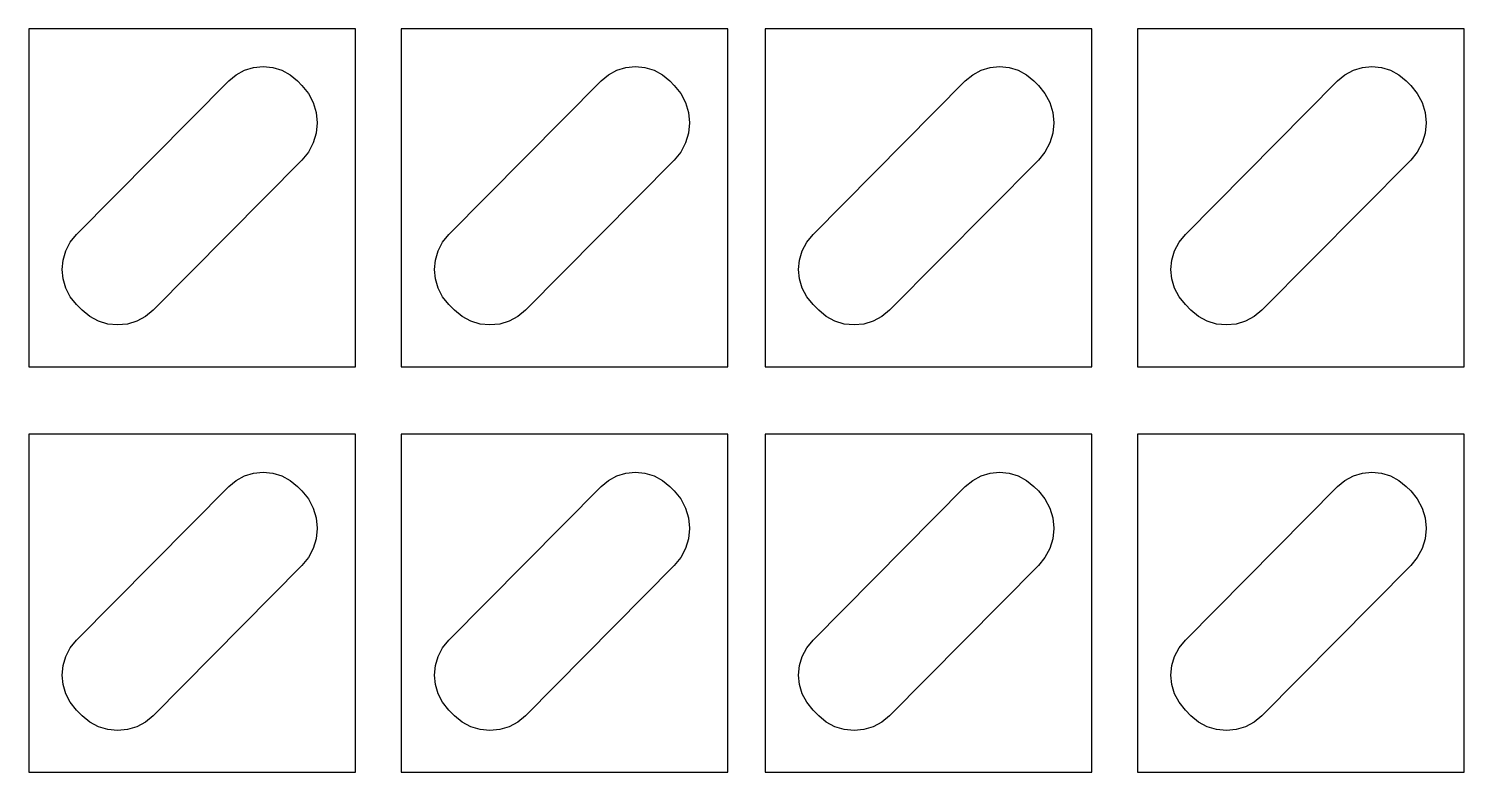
# Model space of a CAD drawing. Extents: x -32 to 232, y 91 to 227.
import ezdxf

# ---------------------------------------------------------------- set-up
doc = ezdxf.new("R2010")
doc.units = 0

msp = doc.modelspace()

# ---------------------------------------------------------------- linework, layer by layer
at = {"layer": 'Layer 1'}
for p, q in [((27.9783, 227.364), (-32.0332, 227.364)), ((-32.0332, 227.364), (-32.0332, 165.35)), ((27.9783, 165.35), (27.9783, 227.364)), ((96.3525, 227.364), (36.3415, 227.364)), ((36.3415, 227.364), (36.3415, 165.35)), ((96.3525, 165.35), (96.3525, 227.364)), ((163.233, 227.364), (103.222, 227.364)), ((103.222, 227.364), (103.222, 165.35)), ((163.233, 165.35), (163.233, 227.364)), ((231.608, 227.364), (171.597, 227.364)), ((171.597, 227.364), (171.597, 165.35)), ((231.608, 165.35), (231.608, 227.364)), ((4.71475, 217.793366), (6.070581, 218.91302)), ((6.070581, 218.91302), (7.604989, 219.737152)), ((7.604989, 219.737152), (9.270702, 220.246072)), ((9.270702, 220.246072), (11.02045, 220.420088)), ((11.02045, 220.420088), (12.770198, 220.246072)), ((12.770198, 220.246072), (14.435911, 219.737152)), ((14.435911, 219.737152), (15.970319, 218.91302)), ((15.970319, 218.91302), (17.32615, 217.793366)), ((73.08906, 217.793366), (74.444891, 218.91302)), ((74.444891, 218.91302), (75.979299, 219.737152)), ((75.979299, 219.737152), (77.645012, 220.246072)), ((77.645012, 220.246072), (79.39476, 220.420088)), ((79.39476, 220.420088), (81.144508, 220.246072)), ((81.144508, 220.246072), (82.810221, 219.737152)), ((82.810221, 219.737152), (84.344629, 218.91302)), ((84.344629, 218.91302), (85.70046, 217.793366)), ((139.97046, 217.793366), (141.326291, 218.91302)), ((141.326291, 218.91302), (142.860699, 219.737152)), ((142.860699, 219.737152), (144.526412, 220.246072)), ((144.526412, 220.246072), (146.27616, 220.420088)), ((146.27616, 220.420088), (148.025908, 220.246072)), ((148.025908, 220.246072), (149.691621, 219.737152)), ((149.691621, 219.737152), (151.226029, 218.91302)), ((151.226029, 218.91302), (152.58186, 217.793366)), ((208.34446, 217.793366), (209.700291, 218.91302)), ((209.700291, 218.91302), (211.234699, 219.737152)), ((211.234699, 219.737152), (212.900412, 220.246072)), ((212.900412, 220.246072), (214.65016, 220.420088)), ((214.65016, 220.420088), (216.399908, 220.246072)), ((216.399908, 220.246072), (218.065621, 219.737152)), ((218.065621, 219.737152), (219.600029, 218.91302)), ((219.600029, 218.91302), (220.95586, 217.793366)), ((-23.24755, 189.606166), (4.71475, 217.793366)), ((17.32615, 217.793366), (18.141694, 216.971107)), ((18.141694, 216.971107), (19.344219, 215.494149)), ((45.12716, 189.606166), (73.08906, 217.793366)), ((85.70046, 217.793366), (86.516011, 216.971107)), ((86.516011, 216.971107), (87.718536, 215.494149)), ((112.00856, 189.606166), (139.97046, 217.793366)), ((152.58186, 217.793366), (153.397405, 216.971107)), ((153.397405, 216.971107), (154.59993, 215.494149)), ((180.38256, 189.606166), (208.34446, 217.793366)), ((220.95586, 217.793366), (221.771408, 216.971107)), ((221.771408, 216.971107), (222.973933, 215.494149)), ((19.344219, 215.494149), (20.228953, 213.827503)), ((20.228953, 213.827503), (20.775205, 212.021381)), ((87.718536, 215.494149), (88.60327, 213.827503)), ((88.60327, 213.827503), (89.149522, 212.021381)), ((154.59993, 215.494149), (155.484664, 213.827503)), ((155.484664, 213.827503), (156.030916, 212.021381)), ((222.973933, 215.494149), (223.858667, 213.827503)), ((223.858667, 213.827503), (224.404919, 212.021381)), ((20.775205, 212.021381), (20.962284, 210.125997)), ((89.149522, 212.021381), (89.336601, 210.125997)), ((156.030916, 212.021381), (156.217995, 210.125997)), ((224.404919, 212.021381), (224.591998, 210.125997)), ((20.9624, 210.096976), (20.771931, 208.207843)), ((20.962284, 210.125997), (20.9624, 210.126)), ((20.9624, 210.126), (20.9624, 210.096976)), ((89.3366, 210.096976), (89.146131, 208.207843)), ((89.3366, 210.126), (89.3366, 210.096976)), ((89.336601, 210.125997), (89.3366, 210.126)), ((156.218, 210.096976), (156.027531, 208.207843)), ((156.217995, 210.125997), (156.218, 210.126)), ((156.218, 210.126), (156.218, 210.096976)), ((224.592, 210.096976), (224.401531, 208.207843)), ((224.591998, 210.125997), (224.592, 210.126)), ((224.592, 210.126), (224.592, 210.096976)), ((20.224636, 206.40802), (19.341075, 204.747232)), ((20.771931, 208.207843), (20.224636, 206.40802)), ((88.598836, 206.40802), (87.715275, 204.747232)), ((89.146131, 208.207843), (88.598836, 206.40802)), ((155.480236, 206.40802), (154.596675, 204.747232)), ((156.027531, 208.207843), (155.480236, 206.40802)), ((223.854236, 206.40802), (222.970675, 204.747232)), ((224.401531, 208.207843), (223.854236, 206.40802)), ((18.14181, 203.275206), (-9.19619, 175.717006)), ((19.341075, 204.747232), (18.14181, 203.275206)), ((86.51601, 203.275206), (59.17821, 175.717006)), ((87.715275, 204.747232), (86.51601, 203.275206)), ((153.39741, 203.275206), (126.05961, 175.717006)), ((154.596675, 204.747232), (153.39741, 203.275206)), ((221.77141, 203.275206), (194.43361, 175.717006)), ((222.970675, 204.747232), (221.77141, 203.275206)), ((-25.231909, 186.598488), (-24.405093, 188.178948)), ((-24.405093, 188.178948), (-23.24755, 189.606166)), ((43.142801, 186.598488), (43.969617, 188.178948)), ((43.969617, 188.178948), (45.12716, 189.606166)), ((110.024201, 186.598488), (110.851017, 188.178948)), ((110.851017, 188.178948), (112.00856, 189.606166)), ((178.398201, 186.598488), (179.225017, 188.178948)), ((179.225017, 188.178948), (180.38256, 189.606166)), ((-25.893362, 183.182166), (-25.727999, 184.915868)), ((-25.727999, 184.915868), (-25.231909, 186.598488)), ((42.481348, 183.182166), (42.646711, 184.915868)), ((42.646711, 184.915868), (43.142801, 186.598488)), ((109.362748, 183.182166), (109.528111, 184.915868)), ((109.528111, 184.915868), (110.024201, 186.598488)), ((177.736748, 183.182166), (177.902111, 184.915868)), ((177.902111, 184.915868), (178.398201, 186.598488)), ((-25.727999, 181.448465), (-25.893362, 183.182166)), ((42.646711, 181.448465), (42.481348, 183.182166)), ((109.528111, 181.448465), (109.362748, 183.182166)), ((177.902111, 181.448465), (177.736748, 183.182166)), ((-25.231909, 179.765844), (-25.727999, 181.448465)), ((-24.405093, 178.185384), (-25.231909, 179.765844)), ((43.142801, 179.765844), (42.646711, 181.448465)), ((43.969617, 178.185384), (43.142801, 179.765844)), ((110.024201, 179.765844), (109.528111, 181.448465)), ((110.851017, 178.185384), (110.024201, 179.765844)), ((178.398201, 179.765844), (177.902111, 181.448465)), ((179.225017, 178.185384), (178.398201, 179.765844)), ((-23.24755, 176.758166), (-24.405093, 178.185384)), ((-22.21469, 175.717006), (-23.24755, 176.758166)), ((45.12716, 176.758166), (43.969617, 178.185384)), ((46.16001, 175.717006), (45.12716, 176.758166)), ((112.00856, 176.758166), (110.851017, 178.185384)), ((113.04141, 175.717006), (112.00856, 176.758166)), ((180.38256, 176.758166), (179.225017, 178.185384)), ((181.41541, 175.717006), (180.38256, 176.758166)), ((-20.815106, 174.561173), (-22.21469, 175.717006)), ((-19.23117, 173.710409), (-20.815106, 174.561173)), ((-10.595774, 174.561173), (-12.17971, 173.710409)), ((-9.19619, 175.717006), (-10.595774, 174.561173)), ((47.559576, 174.561236), (46.16001, 175.717006)), ((49.143478, 173.71052), (47.559576, 174.561236)), ((57.778644, 174.561236), (56.194742, 173.71052)), ((59.17821, 175.717006), (57.778644, 174.561236)), ((114.440976, 174.561236), (113.04141, 175.717006)), ((116.024878, 173.71052), (114.440976, 174.561236)), ((124.660044, 174.561236), (123.076142, 173.71052)), ((126.05961, 175.717006), (124.660044, 174.561236)), ((182.814976, 174.561236), (181.41541, 175.717006)), ((184.398878, 173.71052), (182.814976, 174.561236)), ((193.034044, 174.561236), (191.450142, 173.71052)), ((194.43361, 175.717006), (193.034044, 174.561236)), ((-17.511681, 173.185043), (-19.23117, 173.710409)), ((-15.70544, 173.005404), (-17.511681, 173.185043)), ((-13.899199, 173.185043), (-15.70544, 173.005404)), ((-12.17971, 173.710409), (-13.899199, 173.185043)), ((50.862921, 173.185184), (49.143478, 173.71052)), ((52.66911, 173.005555), (50.862921, 173.185184)), ((54.475299, 173.185184), (52.66911, 173.005555)), ((56.194742, 173.71052), (54.475299, 173.185184)), ((117.744321, 173.185184), (116.024878, 173.71052)), ((119.55051, 173.005555), (117.744321, 173.185184)), ((121.356699, 173.185184), (119.55051, 173.005555)), ((123.076142, 173.71052), (121.356699, 173.185184)), ((186.118321, 173.185184), (184.398878, 173.71052)), ((187.92451, 173.005555), (186.118321, 173.185184)), ((189.730699, 173.185184), (187.92451, 173.005555)), ((191.450142, 173.71052), (189.730699, 173.185184)), ((-32.0332, 165.35), (27.9783, 165.35)), ((36.3415, 165.35), (96.3525, 165.35)), ((103.222, 165.35), (163.233, 165.35)), ((171.597, 165.35), (231.608, 165.35)), ((27.9783, 152.9544), (-32.0332, 152.955)), ((-32.0332, 152.955), (-32.0332, 90.9404)), ((27.9783, 90.9404), (27.9783, 152.9544)), ((96.3525, 152.9544), (36.3415, 152.955)), ((36.3415, 152.955), (36.3415, 90.9404)), ((96.3525, 90.9404), (96.3525, 152.9544)), ((163.233, 152.9544), (103.222, 152.955)), ((103.222, 152.955), (103.222, 90.9403)), ((163.233, 90.9403), (163.233, 152.9544)), ((231.608, 152.9543), (171.597, 152.954)), ((171.597, 152.954), (171.597, 90.9403)), ((231.608, 90.9403), (231.608, 152.9543)), ((6.070581, 144.50342), (7.604989, 145.327552)), ((7.604989, 145.327552), (9.270702, 145.836472)), ((9.270702, 145.836472), (11.02045, 146.010488)), ((11.02045, 146.010488), (12.770198, 145.836472)), ((12.770198, 145.836472), (14.435911, 145.327552)), ((14.435911, 145.327552), (15.970319, 144.50342)), ((74.444891, 144.503276), (75.979299, 145.327409)), ((75.979299, 145.327409), (77.645012, 145.836328)), ((77.645012, 145.836328), (79.39476, 146.010344)), ((79.39476, 146.010344), (81.144508, 145.836328)), ((81.144508, 145.836328), (82.810221, 145.327409)), ((82.810221, 145.327409), (84.344629, 144.503276)), ((141.326291, 144.503166), (142.860699, 145.327299)), ((142.860699, 145.327299), (144.526412, 145.836218)), ((144.526412, 145.836218), (146.27616, 146.010234)), ((146.27616, 146.010234), (148.025908, 145.836218)), ((148.025908, 145.836218), (149.691621, 145.327299)), ((149.691621, 145.327299), (151.226029, 144.503166)), ((209.700291, 144.503327), (211.234699, 145.32746)), ((211.234699, 145.32746), (212.900412, 145.836379)), ((212.900412, 145.836379), (214.65016, 146.010395)), ((214.65016, 146.010395), (216.399908, 145.836379)), ((216.399908, 145.836379), (218.065621, 145.32746)), ((218.065621, 145.32746), (219.600029, 144.503327)), ((-23.24755, 115.196566), (4.71475, 143.383766)), ((4.71475, 143.383766), (6.070581, 144.50342)), ((15.970319, 144.50342), (17.32615, 143.383766)), ((17.32615, 143.383766), (18.141694, 142.561501)), ((18.141694, 142.561501), (19.344219, 141.084543)), ((45.12716, 115.196522), (73.08906, 143.383622)), ((73.08906, 143.383622), (74.444891, 144.503276)), ((84.344629, 144.503276), (85.70046, 143.383622)), ((85.70046, 143.383622), (86.516011, 142.561363)), ((86.516011, 142.561363), (87.718515, 141.084437)), ((112.00856, 115.196312), (139.97046, 143.383512)), ((139.97046, 143.383512), (141.326291, 144.503166)), ((151.226029, 144.503166), (152.58186, 143.383512)), ((152.58186, 143.383512), (153.397405, 142.561396)), ((153.397405, 142.561396), (154.59993, 141.084438)), ((180.38256, 115.196473), (208.34446, 143.383674)), ((208.34446, 143.383674), (209.700291, 144.503327)), ((219.600029, 144.503327), (220.95586, 143.383674)), ((220.95586, 143.383674), (221.771408, 142.561415)), ((221.771408, 142.561415), (222.973932, 141.084458)), ((19.344219, 141.084543), (20.228953, 139.417897)), ((87.718515, 141.084437), (88.603242, 139.417828)), ((154.59993, 141.084438), (155.484664, 139.417792)), ((222.973932, 141.084458), (223.858665, 139.417815)), ((20.228953, 139.417897), (20.775205, 137.611775)), ((20.775205, 137.611775), (20.962284, 135.716391)), ((88.603242, 139.417828), (89.1495, 137.611747)), ((89.1495, 137.611747), (89.336601, 135.716403)), ((155.484664, 139.417792), (156.030916, 137.61167)), ((156.030916, 137.61167), (156.217995, 135.716286)), ((223.858665, 139.417815), (224.404918, 137.611696)), ((224.404918, 137.611696), (224.591998, 135.716314)), ((20.9624, 135.687376), (20.771931, 133.798243)), ((20.962284, 135.716391), (20.9624, 135.7164)), ((20.9624, 135.7164), (20.9624, 135.687376)), ((89.3366, 135.687232), (89.146111, 133.798137)), ((89.336601, 135.716403), (89.3366, 135.7164)), ((89.3366, 135.7164), (89.3366, 135.687232)), ((156.218, 135.687232), (156.027511, 133.798137)), ((156.217995, 135.716286), (156.218, 135.7164)), ((156.218, 135.7164), (156.218, 135.687232)), ((224.592, 135.687274), (224.401531, 133.798141)), ((224.591998, 135.716314), (224.592, 135.7163)), ((224.592, 135.7163), (224.592, 135.687274)), ((20.224636, 131.99842), (19.341075, 130.337632)), ((20.771931, 133.798243), (20.224636, 131.99842)), ((88.598809, 131.998351), (87.715256, 130.337598)), ((89.146111, 133.798137), (88.598809, 131.998351)), ((155.480209, 131.998351), (154.596656, 130.337598)), ((156.027511, 133.798137), (155.480209, 131.998351)), ((223.854236, 131.998317), (222.970675, 130.337529)), ((224.401531, 133.798141), (223.854236, 131.998317)), ((19.341075, 130.337632), (18.14181, 128.865606)), ((87.715256, 130.337598), (86.51601, 128.865602)), ((154.596656, 130.337598), (153.39741, 128.865602)), ((222.970675, 130.337529), (221.77141, 128.865504)), ((18.14181, 128.865606), (-9.19619, 101.307406)), ((86.51601, 128.865602), (59.17821, 101.307402)), ((153.39741, 128.865602), (126.05961, 101.307202)), ((221.77141, 128.865504), (194.43361, 101.307304)), ((-25.231909, 112.188888), (-24.405093, 113.769348)), ((-24.405093, 113.769348), (-23.24755, 115.196566)), ((43.142764, 112.188826), (43.969596, 113.769297)), ((43.969596, 113.769297), (45.12716, 115.196522)), ((110.024276, 112.188672), (110.851061, 113.769109)), ((110.851061, 113.769109), (112.00856, 115.196312)), ((178.398201, 112.188796), (179.225017, 113.769255)), ((179.225017, 113.769255), (180.38256, 115.196473)), ((-25.727999, 110.506268), (-25.231909, 112.188888)), ((42.646665, 110.50619), (43.142764, 112.188826)), ((109.528204, 110.506081), (110.024276, 112.188672)), ((177.902111, 110.506175), (178.398201, 112.188796)), ((-25.893362, 108.772566), (-25.727999, 110.506268)), ((-25.727999, 107.038865), (-25.893362, 108.772566)), ((42.481299, 108.772472), (42.646665, 110.50619)), ((42.646665, 107.038755), (42.481299, 108.772472)), ((109.362847, 108.772412), (109.528204, 110.506081)), ((109.528204, 107.038744), (109.362847, 108.772412)), ((177.736748, 108.772474), (177.902111, 110.506175)), ((177.902111, 107.038772), (177.736748, 108.772474)), ((-25.231909, 105.356244), (-25.727999, 107.038865)), ((43.142764, 105.356119), (42.646665, 107.038755)), ((110.024276, 105.356152), (109.528204, 107.038744)), ((178.398201, 105.356151), (177.902111, 107.038772)), ((-24.405093, 103.775784), (-25.231909, 105.356244)), ((-23.24755, 102.348566), (-24.405093, 103.775784)), ((43.969596, 103.775648), (43.142764, 105.356119)), ((45.12716, 102.348422), (43.969596, 103.775648)), ((110.851061, 103.775716), (110.024276, 105.356152)), ((112.00856, 102.348512), (110.851061, 103.775716)), ((179.225017, 103.775692), (178.398201, 105.356151)), ((180.38256, 102.348474), (179.225017, 103.775692)), ((-22.21469, 101.307406), (-23.24755, 102.348566)), ((-20.815106, 100.151573), (-22.21469, 101.307406)), ((-9.19619, 101.307406), (-10.595774, 100.151573)), ((46.16001, 101.307402), (45.12716, 102.348422)), ((47.559576, 100.151632), (46.16001, 101.307402)), ((59.17821, 101.307402), (57.778644, 100.151632)), ((113.04141, 101.307202), (112.00856, 102.348512)), ((114.440976, 100.151432), (113.04141, 101.307202)), ((126.05961, 101.307202), (124.660044, 100.151432)), ((181.41541, 101.307304), (180.38256, 102.348474)), ((182.814976, 100.151533), (181.41541, 101.307304)), ((194.43361, 101.307304), (193.034044, 100.151533)), ((-19.23117, 99.300809), (-20.815106, 100.151573)), ((-17.511681, 98.775443), (-19.23117, 99.300809)), ((-15.70544, 98.595804), (-17.511681, 98.775443)), ((-13.899199, 98.775443), (-15.70544, 98.595804)), ((-12.17971, 99.300809), (-13.899199, 98.775443)), ((-10.595774, 100.151573), (-12.17971, 99.300809)), ((49.143478, 99.300916), (47.559576, 100.151632)), ((50.862921, 98.77558), (49.143478, 99.300916)), ((52.66911, 98.595951), (50.862921, 98.77558)), ((54.475299, 98.77558), (52.66911, 98.595951)), ((56.194742, 99.300916), (54.475299, 98.77558)), ((57.778644, 100.151632), (56.194742, 99.300916)), ((116.024878, 99.300716), (114.440976, 100.151432)), ((117.744321, 98.77538), (116.024878, 99.300716)), ((119.55051, 98.595751), (117.744321, 98.77538)), ((121.356699, 98.77538), (119.55051, 98.595751)), ((123.076142, 99.300716), (121.356699, 98.77538)), ((124.660044, 100.151432), (123.076142, 99.300716)), ((184.398878, 99.300817), (182.814976, 100.151533)), ((186.118321, 98.775481), (184.398878, 99.300817)), ((187.92451, 98.595852), (186.118321, 98.775481)), ((189.730699, 98.775481), (187.92451, 98.595852)), ((191.450142, 99.300817), (189.730699, 98.775481)), ((193.034044, 100.151533), (191.450142, 99.300817)), ((-32.0332, 90.9404), (27.9783, 90.9404)), ((36.3415, 90.9404), (96.3525, 90.9404)), ((103.222, 90.9403), (163.233, 90.9403)), ((171.597, 90.9403), (231.608, 90.9403))]:
    msp.add_line(p, q, dxfattribs=at)

doc.saveas('drawing.dxf')
